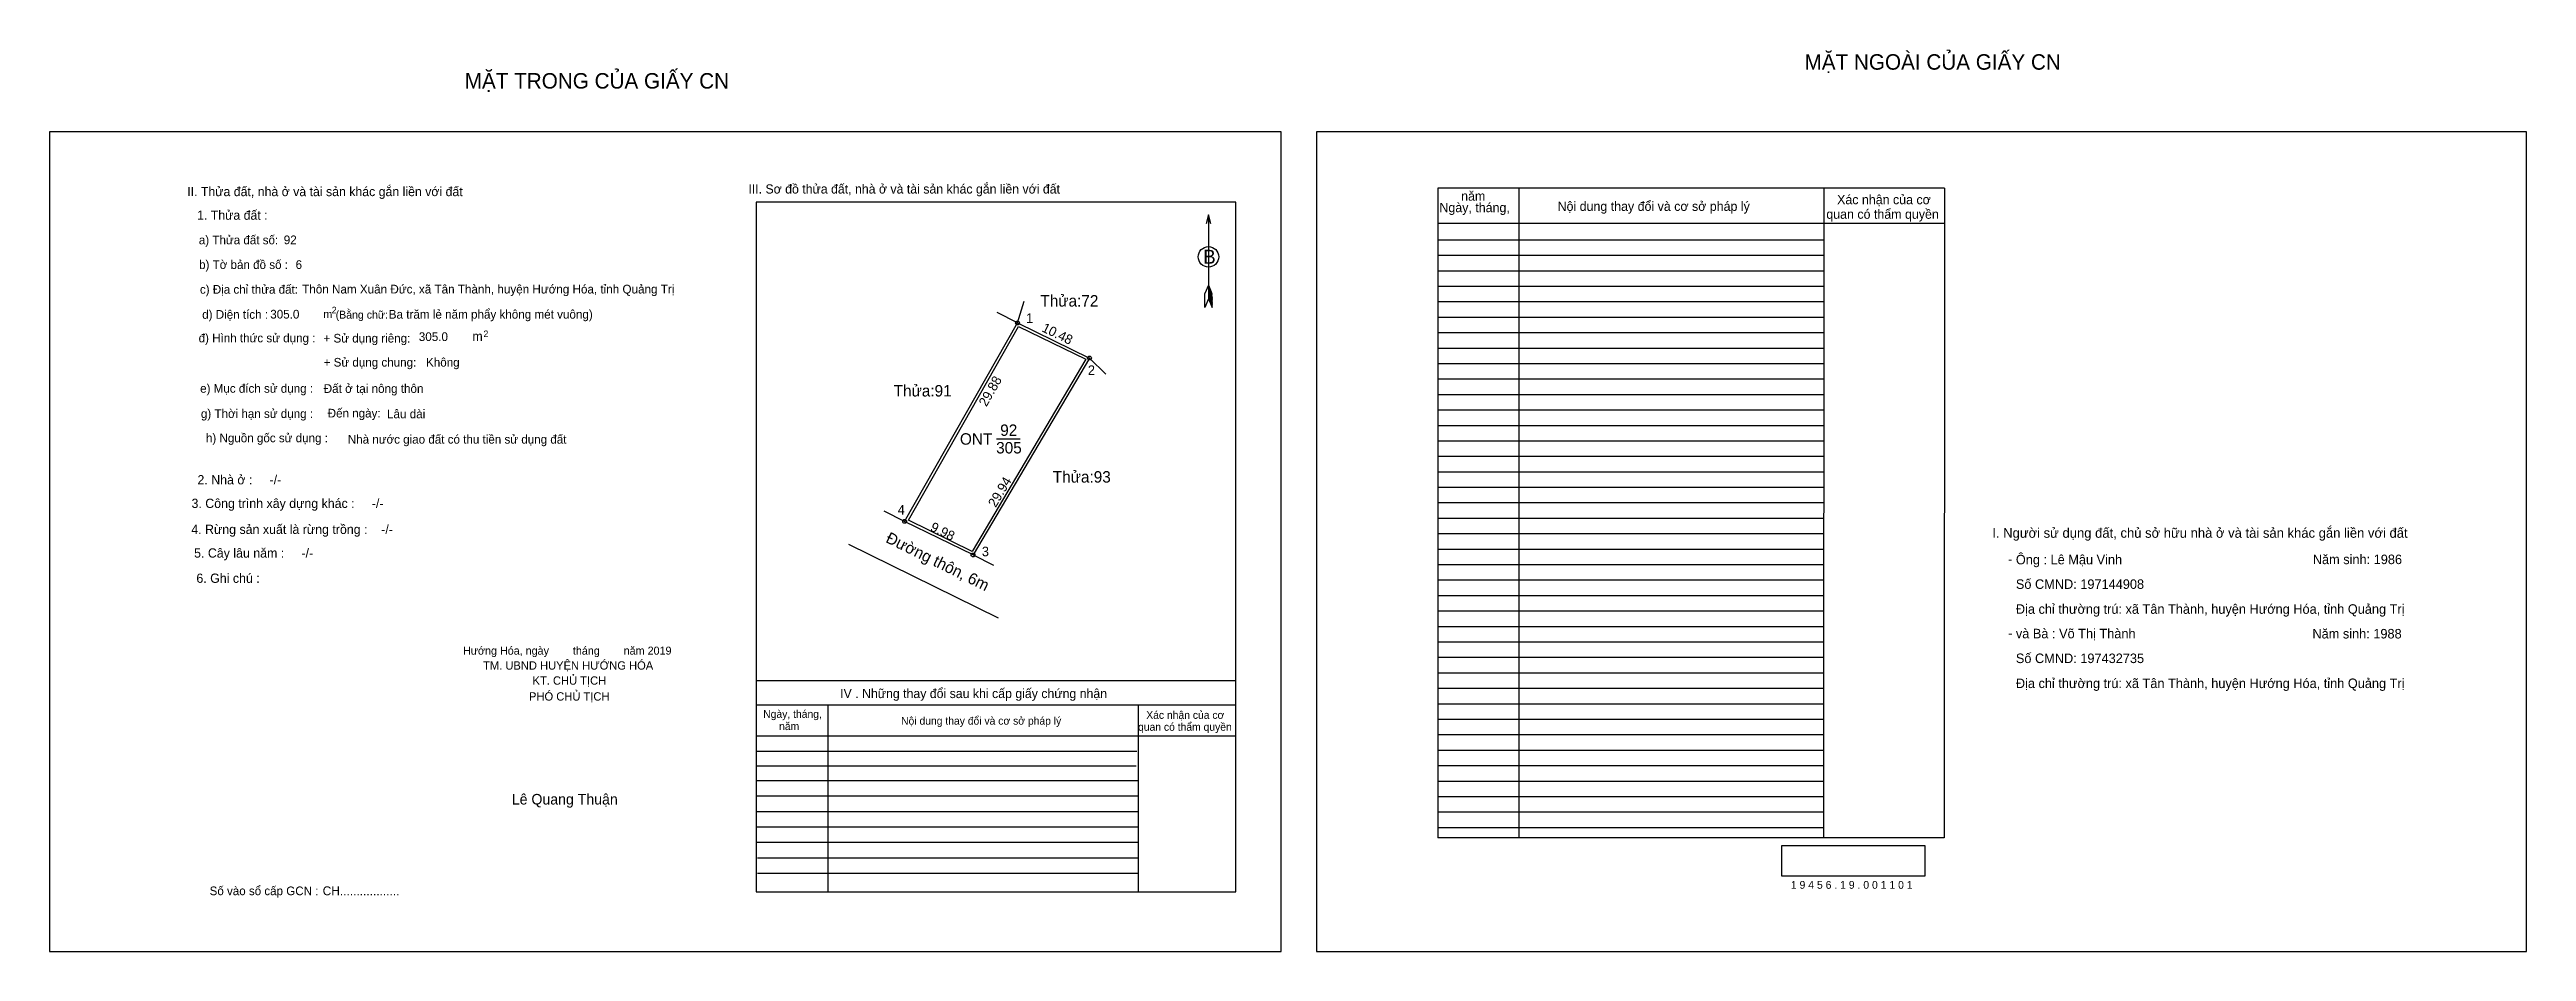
# Model space of a CAD drawing. Extents: x 539053 to 539377, y 1837003 to 1837121.
import ezdxf

# ---------------------------------------------------------------- set-up
doc = ezdxf.new("R2010")
doc.units = 0
for name, color, linetype in [('Default', 7, 'Continuous'), ('Level 1', 7, 'Continuous'), ('Level 10', 7, 'Continuous'), ('Level 11', 7, 'Continuous'), ('Level 13', 7, 'Continuous'), ('Level 27', 7, 'Continuous'), ('Level 35', 7, 'Continuous'), ('Level 36', 7, 'Continuous'), ('Level 40', 7, 'Continuous'), ('Level 49', 7, 'Continuous'), ('Level 5', 7, 'Continuous'), ('Level 52', 7, 'Continuous'), ('Level 55', 7, 'Continuous'), ('Level 6', 7, 'Continuous'), ('Level 7', 7, 'Continuous'), ('Level 8', 7, 'Continuous'), ('Level 9', 7, 'Continuous')]:
    doc.layers.add(name, color=color, linetype=linetype)

msp = doc.modelspace()

# ---------------------------------------------------------------- linework, layer by layer
at = {"layer": 'Level 1'}
for p, q in [((539053.19, 1837110.73), (539053.19, 1837110.73)), ((539218.95, 1837110.73), (539218.95, 1837110.73)), ((539204.83, 1837099.87), (539204.83, 1837088.85)), ((539204.83, 1837090.67), (539204.37, 1837089.55)), ((539204.83, 1837090.67), (539205.29, 1837089.55)), ((539204.83, 1837090.52), (539205.29, 1837089.39)), ((539204.83, 1837090.36), (539205.29, 1837089.23)), ((539204.83, 1837090.2), (539205.3, 1837089.06)), ((539204.83, 1837090.04), (539205.3, 1837088.9)), ((539204.83, 1837089.88), (539205.3, 1837088.74)), ((539204.34, 1837087.73), (539204.37, 1837089.55)), ((539204.83, 1837088.85), (539204.34, 1837087.73)), ((539204.83, 1837089.72), (539205.3, 1837088.57)), ((539204.83, 1837089.56), (539205.31, 1837088.41)), ((539204.83, 1837089.4), (539205.31, 1837088.24)), ((539204.83, 1837089.25), (539205.31, 1837088.08)), ((539204.83, 1837089.09), (539205.31, 1837087.92)), ((539204.83, 1837088.85), (539205.31, 1837087.73)), ((539205.31, 1837087.73), (539205.29, 1837089.55)), ((539214.34, 1837003.45), (539214.34, 1837003.45)), ((539377.28, 1837003.45), (539377.28, 1837003.45))]:
    msp.add_line(p, q, dxfattribs=at)
msp.add_lwpolyline([(539205.14, 1837098.7), (539204.83, 1837099.87), (539204.51, 1837098.7)], dxfattribs=at)
msp.add_circle((539204.83, 1837094.36), 1.34, dxfattribs=at)
at = {"layer": 'Level 10'}
for points in [[(539165.07, 1837059.74), (539179.85, 1837085.71), (539189.27, 1837081.12), (539174.03, 1837055.35)], [(539165.56, 1837059.89), (539179.99, 1837085.25), (539188.78, 1837080.97), (539173.89, 1837055.81)]]:
    msp.add_lwpolyline(points, close=True, dxfattribs=at)
at = {"layer": 'Level 11'}
for centre in [(539179.85, 1837085.71), (539189.27, 1837081.12), (539165.07, 1837059.74), (539165.07, 1837059.74), (539174.03, 1837055.35)]:
    msp.add_circle(centre, 0.25, dxfattribs=at)
at = {"layer": 'Level 27'}
for p, q in [((539179.85, 1837085.71), (539177.19, 1837087.09)), ((539179.85, 1837085.71), (539180.73, 1837088.58)), ((539189.27, 1837081.12), (539191.39, 1837079)), ((539165.07, 1837059.74), (539162.38, 1837061.06)), ((539174.03, 1837055.35), (539176.72, 1837054.03))]:
    msp.add_line(p, q, dxfattribs=at)
at = {"layer": 'Level 35'}
msp.add_line((539177.35, 1837047.08), (539157.77, 1837056.73), dxfattribs=at)
at = {"layer": 'Level 40'}
msp.add_lwpolyline([(539053.19, 1837003.45), (539214.34, 1837003.45), (539214.34, 1837110.73), (539053.19, 1837110.73)], close=True, dxfattribs=at)
at = {"layer": 'Level 52'}
for p, q in [((539301.13, 1837103.35), (539234.86, 1837103.35)), ((539234.86, 1837103.35), (539234.86, 1837018.32)), ((539245.43, 1837103.35), (539245.43, 1837018.32)), ((539285.33, 1837103.35), (539285.3, 1837018.32)), ((539301.13, 1837103.35), (539301.1, 1837018.32)), ((539301.13, 1837098.73), (539234.86, 1837098.73)), ((539285.33, 1837096.56), (539234.86, 1837096.56)), ((539285.33, 1837094.53), (539234.86, 1837094.53)), ((539285.33, 1837092.51), (539234.86, 1837092.51)), ((539285.33, 1837090.49), (539234.86, 1837090.49)), ((539285.33, 1837088.46), (539234.86, 1837088.46)), ((539285.33, 1837086.44), (539234.86, 1837086.44)), ((539285.33, 1837084.41), (539234.86, 1837084.41)), ((539285.32, 1837082.39), (539234.86, 1837082.39)), ((539285.32, 1837080.37), (539234.86, 1837080.37)), ((539285.32, 1837078.34), (539234.86, 1837078.34)), ((539285.32, 1837076.32), (539234.86, 1837076.32)), ((539285.32, 1837074.29), (539234.86, 1837074.29)), ((539285.32, 1837072.27), (539234.86, 1837072.27)), ((539285.32, 1837070.25), (539234.86, 1837070.25)), ((539285.32, 1837068.22), (539234.86, 1837068.22)), ((539285.32, 1837066.2), (539234.86, 1837066.2)), ((539285.32, 1837064.17), (539234.86, 1837064.17)), ((539285.32, 1837062.15), (539234.86, 1837062.15)), ((539285.32, 1837060.13), (539234.86, 1837060.13)), ((539285.32, 1837058.1), (539234.86, 1837058.1)), ((539285.32, 1837056.08), (539234.86, 1837056.08)), ((539285.31, 1837054.05), (539234.86, 1837054.05)), ((539285.31, 1837052.03), (539234.86, 1837052.03)), ((539285.31, 1837050.01), (539234.86, 1837050.01)), ((539285.31, 1837047.98), (539234.86, 1837047.98)), ((539285.31, 1837045.96), (539234.86, 1837045.96)), ((539285.31, 1837043.93), (539234.86, 1837043.93)), ((539285.31, 1837041.91), (539234.86, 1837041.91)), ((539285.31, 1837039.89), (539234.86, 1837039.89)), ((539285.31, 1837037.86), (539234.86, 1837037.86)), ((539285.31, 1837035.84), (539234.86, 1837035.84)), ((539285.31, 1837033.81), (539234.86, 1837033.81)), ((539285.31, 1837031.79), (539234.86, 1837031.79)), ((539285.31, 1837029.77), (539234.86, 1837029.77)), ((539285.3, 1837027.74), (539234.86, 1837027.74)), ((539285.3, 1837025.72), (539234.86, 1837025.72)), ((539285.3, 1837023.69), (539234.86, 1837023.69)), ((539285.3, 1837021.67), (539234.86, 1837021.67)), ((539285.3, 1837019.65), (539234.86, 1837019.65)), ((539301.1, 1837018.32), (539234.86, 1837018.32))]:
    msp.add_line(p, q, dxfattribs=at)
msp.add_lwpolyline([(539218.95, 1837003.45), (539377.28, 1837003.45), (539377.28, 1837110.73), (539218.95, 1837110.73)], close=True, dxfattribs=at)
at = {"layer": 'Level 6'}
msp.add_lwpolyline([(539279.86, 1837017.33), (539298.56, 1837017.33), (539298.56, 1837013.32), (539279.86, 1837013.32)], close=True, dxfattribs=at)
at = {"layer": 'Level 7'}
for p, q in [((539195.46, 1837029.63), (539145.65, 1837029.63)), ((539195.38, 1837027.71), (539145.65, 1837027.71)), ((539195.63, 1837025.79), (539145.65, 1837025.79)), ((539195.63, 1837023.77), (539145.65, 1837023.77)), ((539195.63, 1837021.74), (539145.65, 1837021.74)), ((539195.63, 1837019.72), (539145.65, 1837019.72)), ((539195.63, 1837017.7), (539145.65, 1837017.7)), ((539195.63, 1837015.67), (539145.81, 1837015.67)), ((539195.63, 1837013.65), (539145.81, 1837013.65))]:
    msp.add_line(p, q, dxfattribs=at)
at = {"layer": 'Level 8'}
for p, q in [((539208.39, 1837101.54), (539145.65, 1837101.54)), ((539145.65, 1837101.54), (539145.65, 1837011.27)), ((539208.39, 1837011.27), (539208.39, 1837101.54)), ((539208.39, 1837038.87), (539145.65, 1837038.87)), ((539208.39, 1837035.69), (539145.65, 1837035.69)), ((539155.02, 1837035.69), (539155.02, 1837011.27)), ((539195.63, 1837035.69), (539195.63, 1837011.27)), ((539208.39, 1837031.64), (539145.65, 1837031.64)), ((539145.65, 1837011.27), (539208.39, 1837011.27))]:
    msp.add_line(p, q, dxfattribs=at)
at = {"layer": 'Level 9'}
msp.add_line((539177.11, 1837070.53), (539180.17, 1837070.53), dxfattribs=at)

# ---------------------------------------------------------------- texts
at = {"layer": 'Default'}
for s, height, p in [('e) Mục đích sử dụng :', 1.1355, (539072.9, 1837076.58)), ('g) Thời hạn sử dụng :', 1.1355, (539073, 1837073.28)), ('Đến ngày:', 1.135, (539089.59, 1837073.34)), ('h) Nguồn gốc sử dụng :', 1.1355, (539073.66, 1837070.1)), ('Nhà nước giao đất có thu tiền sử dụng đất', 1.1355, (539092.22, 1837069.92))]:
    msp.add_text(s, height=height, dxfattribs=at).set_placement(p)
at = {"layer": 'Level 1'}
msp.add_text('B', height=1.82, dxfattribs=at).set_placement((539204.15, 1837093.47))
at = {"layer": 'Level 13'}
for s, p in [('ONT', (539172.31, 1837069.78)), ('92', (539177.58, 1837070.93)), ('305', (539177.05, 1837068.63))]:
    msp.add_text(s, height=1.5, dxfattribs=at).set_placement(p)
at = {"layer": 'Level 36'}
for s, p in [('Thửa:72', (539182.84, 1837087.86)), ('Thửa:91', (539163.64, 1837076.09)), ('Thửa:93', (539184.46, 1837064.82))]:
    msp.add_text(s, height=1.5, dxfattribs=at).set_placement(p)
at = {"layer": 'Level 49'}
for s, rotation, p in [('10.48', 334.0218, (539182.92, 1837084.66)), ('29.88', 60.355, (539175.78, 1837074.67)), ('29.94', 59.4006, (539176.99, 1837061.48)), ('9.98', 333.8972, (539168.32, 1837058.59))]:
    msp.add_text(s, height=1.25, rotation=rotation, dxfattribs=at).set_placement(p)
at = {"layer": 'Level 5'}
msp.add_text('Đường thôn, 6m', height=1.5, rotation=333.7785, dxfattribs=at).set_placement((539162.48, 1837057.07))
at = {"layer": 'Level 52'}
for s, height, p in [('năm', 1.214, (539237.89, 1837101.72)), ('Ngày, tháng,', 1.2144, (539235.05, 1837100.21)), ('Nội dung thay đổi và cơ sở pháp lý', 1.2144, (539250.51, 1837100.38)), (' quan có thẩm quyền', 1.2144, (539285.22, 1837099.35)), ('Xác nhận của cơ', 1.2144, (539287.08, 1837101.25))]:
    msp.add_text(s, height=height, dxfattribs=at).set_placement(p)
at = {"layer": 'Level 55'}
for s, height, p in [('1', 0.2, (539179.79, 1837085.71)), ('72', 0.055, (539179.81, 1837085.66)), ('72', 0.055, (539179.81, 1837085.66)), ('91', 0.055, (539179.81, 1837085.66)), ('2', 0.2, (539189.2, 1837081.12)), ('72', 0.055, (539189.23, 1837081.06)), ('72', 0.055, (539189.23, 1837081.06)), ('93', 0.055, (539189.23, 1837081.06)), ('93', 0.055, (539189.23, 1837081.06)), ('4', 0.2, (539165, 1837059.74)), ('91', 0.055, (539165.03, 1837059.69)), ('0', 0.055, (539165.05, 1837059.69)), ('3', 0.2, (539173.97, 1837055.35)), ('93', 0.055, (539173.99, 1837055.29)), ('93', 0.055, (539173.99, 1837055.29)), ('0', 0.055, (539174.01, 1837055.29))]:
    msp.add_text(s, height=height, dxfattribs=at).set_placement(p)
at = {"layer": 'Level 6'}
for s, height, p in [('92', 1.14, (539083.84, 1837096.02)), ('6', 1.14, (539085.39, 1837092.78)), ('Thôn Nam Xuân Đức, xã Tân Thành, huyện Hướng Hóa, tỉnh Quảng Trị', 1.1415, (539086.25, 1837089.57)), ('305.0', 1.14, (539082.07, 1837086.29)), ('Ba trăm lẻ năm phẩy không mét vuông)', 1.1399, (539097.58, 1837086.28)), ('305.0', 1.14, (539101.51, 1837083.35)), ('Đất ở tại nông thôn', 1.1415, (539089.07, 1837076.56)), ('Lâu dài', 1.142, (539097.35, 1837073.24)), ('Ông : Lê Mậu Vinh', 1.2468, (539310.47, 1837054.12)), ('Năm sinh: 1986', 1.2468, (539349.32, 1837054.15)), ('Số CMND: 197144908', 1.2468, (539310.47, 1837050.91)), ('Địa chỉ thường trú: xã Tân Thành, huyện Hướng Hóa, tỉnh Quảng Trị', 1.2468, (539310.47, 1837047.65)), ('và Bà : Võ Thị Thành', 1.2468, (539310.47, 1837044.44)), ('Năm sinh: 1988', 1.2468, (539349.27, 1837044.42)), ('Số CMND: 197432735', 1.2468, (539310.47, 1837041.2)), ('Địa chỉ thường trú: xã Tân Thành, huyện Hướng Hóa, tỉnh Quảng Trị', 1.2468, (539310.47, 1837037.93)), ('1 9 4 5 6 . 1 9 . 0 0 1 1 0 1', 1.0201, (539281.03, 1837011.66))]:
    msp.add_text(s, height=height, dxfattribs=at).set_placement(p)
at = {"layer": 'Level 7'}
for s, height, p in [('MẶT TRONG CỦA GIẤY CN', 2.0239, (539107.52, 1837116.39)), ('MẶT NGOÀI CỦA GIẤY CN', 2.0239, (539282.82, 1837118.86)), ('II. Thửa đất, nhà ở và tài sản khác gắn liền với đất', 1.2042, (539071.21, 1837102.31)), ('III. Sơ đồ thửa đất, nhà ở và tài sản khác gắn liền với đất', 1.2042, (539144.63, 1837102.65)), ('1. Thửa đất :', 1.2042, (539072.5, 1837099.22)), ('a) Thửa đất số:', 1.1355, (539072.73, 1837096.01)), ('b) Tờ bản đồ số :', 1.1355, (539072.76, 1837092.78)), ('c) Địa chỉ thửa đất:', 1.1355, (539072.87, 1837089.54)), ('d) Diện tích :', 1.1355, (539073.17, 1837086.26)), ('m', 1.03, (539089.03, 1837086.36)), ('2', 0.86, (539090.11, 1837086.97)), ('(Bằng chữ:', 1.032, (539090.63, 1837086.28)), ('đ) Hình thức sử dụng :', 1.1355, (539072.7, 1837083.18)), ('+ Sử dụng riêng:', 1.1355, (539089.04, 1837083.15)), ('m', 1.21, (539108.52, 1837083.37)), ('2', 0.86, (539109.97, 1837083.86)), ('+ Sử dụng chung:', 1.1355, (539089.06, 1837080)), ('Không', 1.135, (539102.46, 1837080)), ('2. Nhà ở :     -/-', 1.2111, (539072.55, 1837064.59)), ('3. Công trình xây dựng khác :     -/-', 1.2111, (539071.77, 1837061.5)), ('4. Rừng sản xuất là rừng trồng :    -/-', 1.2111, (539071.74, 1837058.1)), ('I. Người sử dụng đất, chủ sở hữu nhà ở và tài sản khác gắn liền với đất', 1.275, (539307.39, 1837057.6)), ('5. Cây lâu năm :     -/-', 1.2111, (539072.11, 1837055)), ('-', 1.3, (539309.44, 1837054.16)), ('6. Ghi chú :', 1.2111, (539072.41, 1837051.7)), ('-', 1.3, (539309.46, 1837044.48)), ('Hướng Hóa, ngày        tháng        năm 2019', 1.0522, (539107.29, 1837042.3)), ('TM. UBND HUYỆN HƯỚNG HÓA', 1.0902, (539109.92, 1837040.34)), ('KT. CHỦ TỊCH', 1.0902, (539116.39, 1837038.37)), ('IV . Những thay đổi sau khi cấp giấy chứng nhận', 1.2042, (539156.64, 1837036.62)), ('PHÓ CHỦ TỊCH', 1.0902, (539115.93, 1837036.29)), ('Ngày, tháng,', 1.012, (539146.57, 1837034.03)), ('Xác nhận của cơ', 1.012, (539196.69, 1837033.9)), ('năm', 1.012, (539148.65, 1837032.43)), ('Nội dung thay đổi và cơ sở pháp lý', 1.012, (539164.61, 1837033.14)), (' quan có thẩm quyền', 1.012, (539195.24, 1837032.34)), ('Lê Quang Thuận', 1.3809, (539113.68, 1837022.69)), ('Số vào sổ cấp GCN :', 1.1334, (539074.14, 1837010.82)), ('CH..................', 1.1658, (539088.93, 1837010.81))]:
    msp.add_text(s, height=height, dxfattribs=at).set_placement(p)
at = {"layer": 'Level 9'}
for s, p in [('1', (539180.97, 1837085.72)), ('2', (539189.05, 1837078.91)), ('4', (539164.17, 1837060.64)), ('3', (539175.18, 1837055.18))]:
    msp.add_text(s, height=1.25, dxfattribs=at).set_placement(p)

doc.saveas('drawing.dxf')
